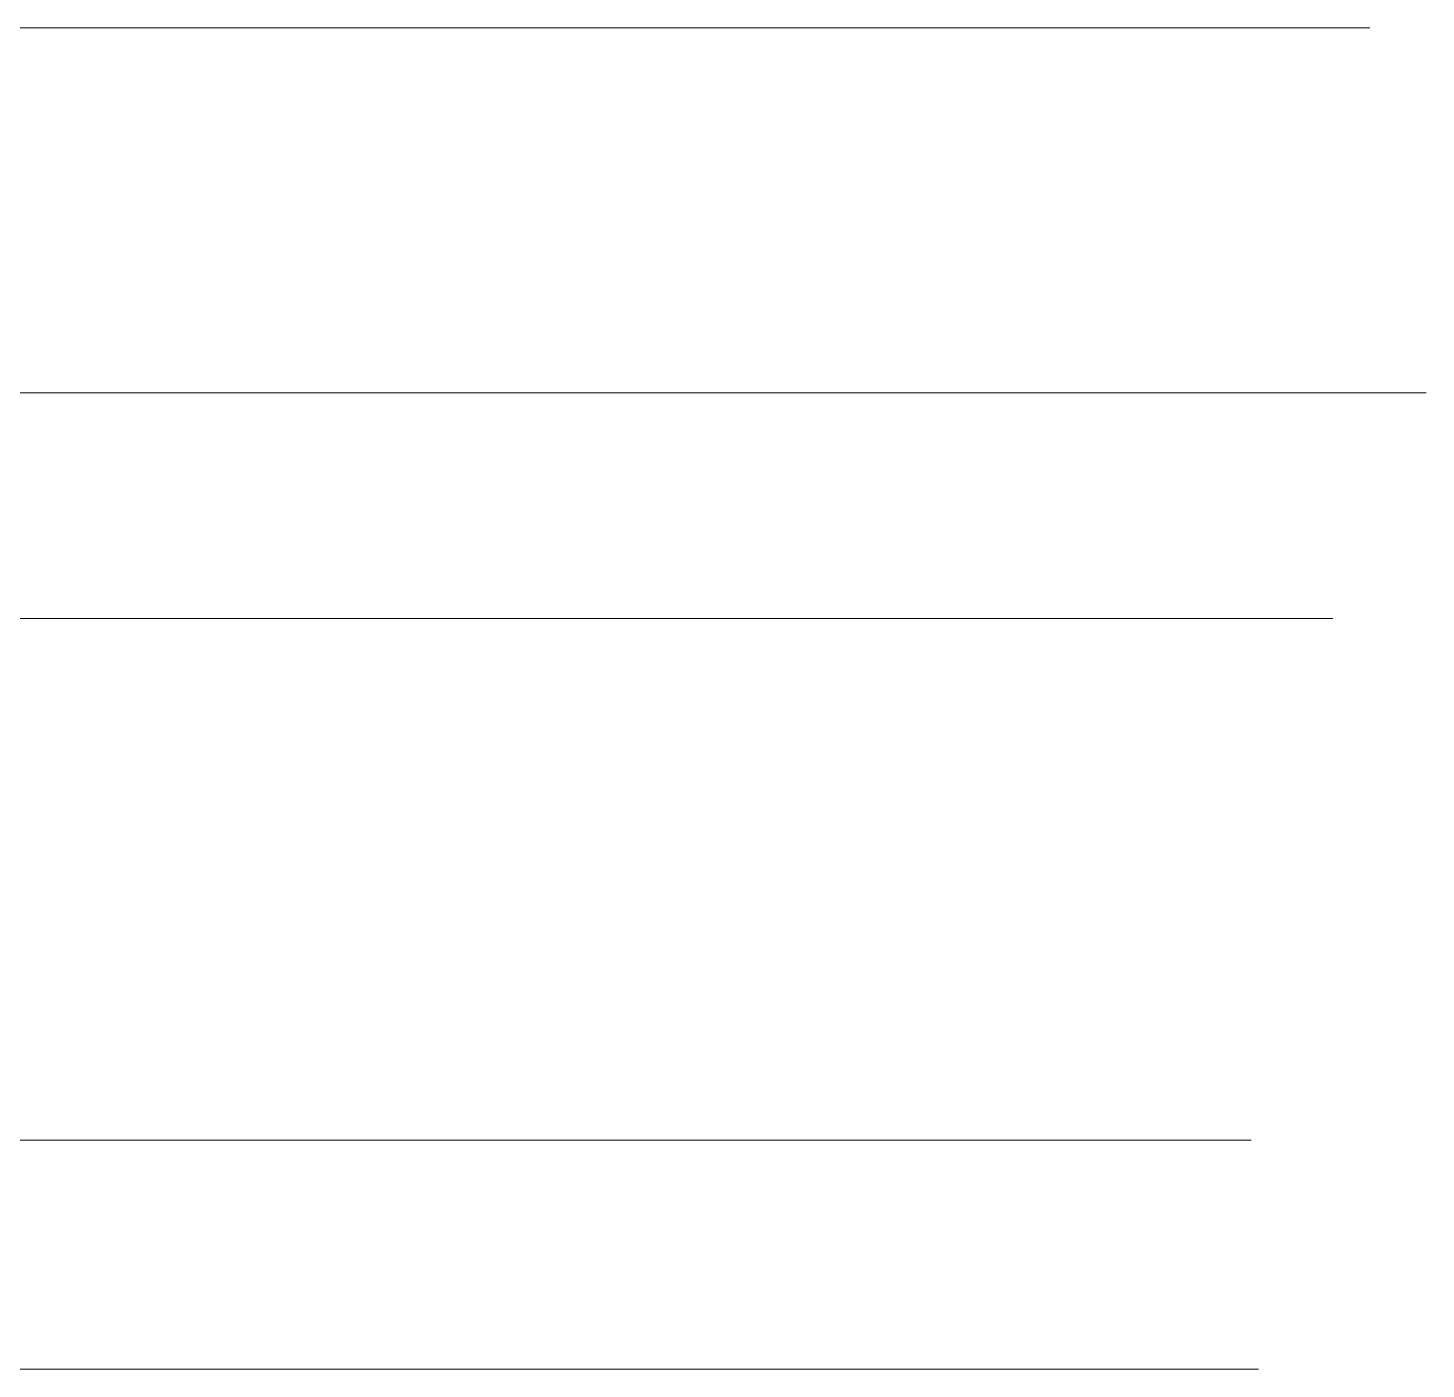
# Model space of a CAD drawing. Header units: millimetres. Extents: x -4102225 to 11595281, y -18031110 to 2258209.
# Drawn here: x 6373107 to 8251657, y -3760943 to -1959782 of the extents above; entities that cross this region are included whole.
import ezdxf

# ---------------------------------------------------------------- set-up
doc = ezdxf.new("R2010")
doc.units = ezdxf.units.MM
doc.layers.get('0').update_dxf_attribs({"lineweight": 0})

msp = doc.modelspace()

# ---------------------------------------------------------------- linework, layer by layer
for p, q in [((3550777, -1959782), (8176267, -1959782)), ((3628368, -2449636), (8251657, -2449636)), ((3654750, -2752826), (8126346, -2752826)), ((3231466, -3453645), (8016782, -3453645)), ((8026743, -3760943), (3212691, -3760943))]:
    msp.add_line(p, q)

doc.saveas('drawing.dxf')
